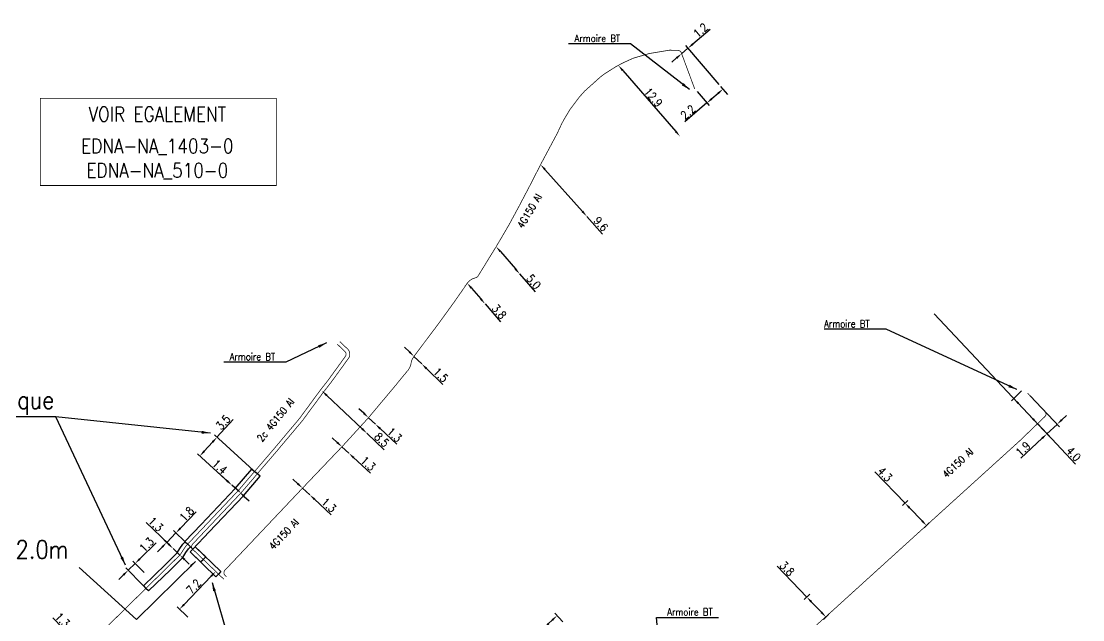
# Model space of a CAD drawing. Header units: millimetres. Extents: x 185001 to 186000, y 126997 to 128000.
# Drawn here: x 185360.9 to 185507.1, y 127847.7 to 127930.2 of the extents above; entities that cross this region are included whole.
import ezdxf
from ezdxf.enums import TextEntityAlignment as Align

# ---------------------------------------------------------------- set-up
doc = ezdxf.new("R2010")
doc.units = ezdxf.units.MM
doc.header["$PDMODE"] = 34
doc.linetypes.add('B_ST_Al', pattern=[2000, 1000, 1000])
doc.layers.get('Defpoints').update_dxf_attribs({"linetype": 'CONTINUOUS'})
for name, color, linetype in [('B_100', 3, 'CONTINUOUS'), ('B_110', 1, 'CONTINUOUS'), ('B_400', 7, 'CONTINUOUS'), ('B_420', 7, 'CONTINUOUS'), ('B_930', 7, 'CONTINUOUS')]:
    doc.layers.add(name, color=color, linetype=linetype)
doc.styles.get("Standard").update_dxf_attribs({"font": 'romans.shx', "width": 0.85})
doc.dimstyles.get("Standard").update_dxf_attribs({"dimtxt": 1.5, "dimasz": 1.2, "dimexe": 0.625, "dimexo": 0.625, "dimgap": 0.25, "dimtad": 1, "dimdec": 1, "dimzin": 0, "dimdsep": 46, "dimtxsty": 'Standard', "dimcen": -0.5, "dimadec": 0, "dimazin": 0, "dimtfac": 1, "dimtdec": 1, "dimtmove": 0, "dimatfit": 3, "dimfxl": 0, "dimtolj": 1, "dimtzin": 0, "dimarcsym": 0})

# ---------------------------------------------------------------- blocks, each defined once
blk = doc.blocks.new('*D45')
at = {"layer": 'B_100', "color": 0, "linetype": 'Continuous', "lineweight": -2, "transparency": 16777216}
for p, q in [((185435.5, 127847.42), (185434.37, 127848.6)), ((185432.88, 127846.53), (185430.25, 127844.01)), ((185433.69, 127845.69), (185432.56, 127846.87)), ((185434.04, 127847.64), (185433.53, 127847.15))]:
    blk.add_line(p, q, dxfattribs=at)
at = {"layer": 'B_100', "color": 0, "linetype": 'Continuous', "transparency": 16777216}
for points in [[(185433.94, 127847.74), (185434.14, 127847.53), (185434.69, 127848.26)], [(185433.43, 127847.26), (185433.64, 127847.04), (185432.88, 127846.53)]]:
    blk.add_solid(points, dxfattribs=at)
at = {"layer": 'Defpoints', "color": 0, "linetype": 'Continuous', "transparency": 16777216}
for p in [(185432.88, 127846.53), (185435.82, 127847.08), (185434.01, 127845.35)]:
    blk.add_point(p, dxfattribs=at)
at = {"layer": 'B_100', "color": 0, "linetype": 'Continuous', "transparency": 16777216, "insert": (185430.59, 127845.37), "char_height": 1.125, "attachment_point": 5, "rotation": 43.7637}
blk.add_mtext('\\A1;2.5', dxfattribs=at)
blk = doc.blocks.new('*D60')
at = {"layer": 'B_100', "color": 0, "linetype": 'Continuous', "lineweight": -2, "transparency": 16777216}
for p, q in [((185458.19, 127920.06), (185457.25, 127921.16)), ((185453.97, 127920.46), (185455.62, 127918.53)), ((185456.87, 127920.22), (185456, 127919.47)), ((185455.32, 127918.89), (185452.3, 127916.3))]:
    blk.add_line(p, q, dxfattribs=at)
at = {"layer": 'B_100', "color": 0, "linetype": 'Continuous', "transparency": 16777216}
for points in [[(185455.9, 127919.59), (185456.1, 127919.36), (185455.32, 127918.89)], [(185456.77, 127920.33), (185456.97, 127920.11), (185457.55, 127920.81)]]:
    blk.add_solid(points, dxfattribs=at)
at = {"layer": 'Defpoints', "color": 0, "linetype": 'Continuous', "transparency": 16777216}
for p in [(185453.66, 127920.81), (185457.55, 127920.81), (185458.5, 127919.71)]:
    blk.add_point(p, dxfattribs=at)
at = {"layer": 'B_100', "color": 0, "linetype": 'Continuous', "transparency": 16777216, "insert": (185452.72, 127917.64), "char_height": 1.125, "attachment_point": 5, "rotation": 40.6669}
blk.add_mtext('\\A1;2.2', dxfattribs=at)
blk = doc.blocks.new('*D61')
at = {"layer": 'B_100', "color": 0, "linetype": 'Continuous', "lineweight": -2, "transparency": 16777216}
for p, q in [((185453.4, 127927.02), (185455.79, 127929.06)), ((185457.02, 127921.42), (185452.41, 127926.79)), ((185451.85, 127925.68), (185452.72, 127926.43)), ((185451.16, 127925.1), (185450.48, 127924.51))]:
    blk.add_line(p, q, dxfattribs=at)
at = {"layer": 'B_100', "color": 0, "linetype": 'Continuous', "transparency": 16777216}
for points in [[(185453.3, 127927.13), (185453.5, 127926.9), (185452.72, 127926.43)], [(185451.07, 127925.21), (185451.26, 127924.98), (185451.85, 127925.68)]]:
    blk.add_solid(points, dxfattribs=at)
at = {"layer": 'Defpoints', "color": 0, "linetype": 'Continuous', "transparency": 16777216}
for p in [(185451.85, 127925.68), (185452.72, 127926.43), (185457.33, 127921.07)]:
    blk.add_point(p, dxfattribs=at)
at = {"layer": 'B_100', "color": 0, "linetype": 'Continuous', "transparency": 16777216, "insert": (185454.45, 127928.9), "char_height": 1.125, "attachment_point": 5, "rotation": 40.6669}
blk.add_mtext('\\A1;1.2', dxfattribs=at)
blk = doc.blocks.new('*D62')
at = {"layer": 'B_100', "color": 0, "linetype": 'Continuous', "lineweight": -2, "transparency": 16777216}
blk.add_line((185443.73, 127923.38), (185451.03, 127914.98), dxfattribs=at)
at = {"layer": 'B_100', "color": 0, "linetype": 'Continuous', "transparency": 16777216}
for points in [[(185443.84, 127923.48), (185443.62, 127923.28), (185443.14, 127924.06)], [(185451.14, 127915.08), (185450.92, 127914.88), (185451.62, 127914.3)]]:
    blk.add_solid(points, dxfattribs=at)
at = {"layer": 'Defpoints', "color": 0, "linetype": 'Continuous', "transparency": 16777216}
for p in [(185443.14, 127924.06), (185451.62, 127914.3), (185451.62, 127914.3)]:
    blk.add_point(p, dxfattribs=at)
at = {"layer": 'B_100', "color": 0, "linetype": 'Continuous', "transparency": 16777216, "insert": (185447.95, 127919.67), "char_height": 1.125, "attachment_point": 5, "rotation": 310.9758}
blk.add_mtext('\\A1;12.9', dxfattribs=at)
blk = doc.blocks.new('*D63')
at = {"layer": 'B_100', "color": 0, "linetype": 'Continuous', "lineweight": -2, "transparency": 16777216}
for p, q in [((185433.03, 127909.73), (185438.19, 127903.95)), ((185438.78, 127903.27), (185440.97, 127900.83))]:
    blk.add_line(p, q, dxfattribs=at)
at = {"layer": 'B_100', "color": 0, "linetype": 'Continuous', "transparency": 16777216}
for points in [[(185433.14, 127909.83), (185432.92, 127909.63), (185432.43, 127910.4)], [(185438.3, 127904.05), (185438.07, 127903.85), (185438.78, 127903.27)]]:
    blk.add_solid(points, dxfattribs=at)
at = {"layer": 'Defpoints', "color": 0, "linetype": 'Continuous', "transparency": 16777216}
for p in [(185432.43, 127910.4), (185438.78, 127903.27), (185438.78, 127903.27)]:
    blk.add_point(p, dxfattribs=at)
at = {"layer": 'B_100', "color": 0, "linetype": 'Continuous', "transparency": 16777216, "insert": (185440.73, 127902.21), "char_height": 1.125, "attachment_point": 5, "rotation": 311.6953}
blk.add_mtext('\\A1;9.6', dxfattribs=at)
blk = doc.blocks.new('*D64')
at = {"layer": 'B_100', "color": 0, "linetype": 'Continuous', "lineweight": -2, "transparency": 16777216}
for p, q in [((185426.89, 127898.42), (185428.95, 127896.02)), ((185429.54, 127895.34), (185431.68, 127892.86))]:
    blk.add_line(p, q, dxfattribs=at)
at = {"layer": 'B_100', "color": 0, "linetype": 'Continuous', "transparency": 16777216}
for points in [[(185427, 127898.51), (185426.78, 127898.32), (185426.3, 127899.1)], [(185429.07, 127896.12), (185428.84, 127895.92), (185429.54, 127895.34)]]:
    blk.add_solid(points, dxfattribs=at)
at = {"layer": 'Defpoints', "color": 0, "linetype": 'Continuous', "transparency": 16777216}
for p in [(185426.3, 127899.1), (185429.54, 127895.34), (185429.54, 127895.34)]:
    blk.add_point(p, dxfattribs=at)
at = {"layer": 'B_100', "color": 0, "linetype": 'Continuous', "transparency": 16777216, "insert": (185431.47, 127894.25), "char_height": 1.125, "attachment_point": 5, "rotation": 310.7371}
blk.add_mtext('\\A1;5.0', dxfattribs=at)
blk = doc.blocks.new('*D65')
at = {"layer": 'B_100', "color": 0, "linetype": 'Continuous', "lineweight": -2, "transparency": 16777216}
for p, q in [((185421.96, 127893.75), (185421.96, 127893.75)), ((185422.91, 127893.38), (185424.19, 127891.9)), ((185424.42, 127890.91), (185424.42, 127890.91)), ((185424.77, 127891.22), (185426.92, 127888.74))]:
    blk.add_line(p, q, dxfattribs=at)
at = {"layer": 'B_100', "color": 0, "linetype": 'Continuous', "transparency": 16777216}
for points in [[(185423.02, 127893.48), (185422.79, 127893.28), (185422.32, 127894.06)], [(185424.3, 127892), (185424.07, 127891.8), (185424.77, 127891.22)]]:
    blk.add_solid(points, dxfattribs=at)
at = {"layer": 'Defpoints', "color": 0, "linetype": 'Continuous', "transparency": 16777216}
for p in [(185422.32, 127894.06), (185424.77, 127891.22), (185424.77, 127891.22)]:
    blk.add_point(p, dxfattribs=at)
at = {"layer": 'B_100', "color": 0, "linetype": 'Continuous', "transparency": 16777216, "insert": (185426.71, 127890.13), "char_height": 1.125, "attachment_point": 5, "rotation": 310.8374}
blk.add_mtext('\\A1;3.8', dxfattribs=at)
blk = doc.blocks.new('*D66')
at = {"layer": 'B_100', "color": 0, "linetype": 'Continuous', "lineweight": -2, "transparency": 16777216}
for p, q in [((185414.35, 127884.61), (185413.7, 127885.23)), ((185414.99, 127883.98), (185416.06, 127882.93)), ((185416.71, 127882.3), (185418.95, 127880.1))]:
    blk.add_line(p, q, dxfattribs=at)
at = {"layer": 'B_100', "color": 0, "linetype": 'Continuous', "transparency": 16777216}
for points in [[(185414.45, 127884.71), (185414.24, 127884.5), (185414.99, 127883.98)], [(185416.81, 127882.41), (185416.6, 127882.19), (185416.06, 127882.93)]]:
    blk.add_solid(points, dxfattribs=at)
at = {"layer": 'Defpoints', "color": 0, "linetype": 'Continuous', "transparency": 16777216}
for p in [(185414.99, 127883.98), (185416.06, 127882.93), (185416.06, 127882.93)]:
    blk.add_point(p, dxfattribs=at)
at = {"layer": 'B_100', "color": 0, "linetype": 'Continuous', "transparency": 16777216, "insert": (185418.68, 127881.42), "char_height": 1.125, "attachment_point": 5, "rotation": 315.6492}
blk.add_mtext('\\A1;1.5', dxfattribs=at)
blk = doc.blocks.new('*D67')
at = {"layer": 'B_100', "color": 0, "linetype": 'Continuous', "lineweight": -2, "transparency": 16777216}
for p, q in [((185408.07, 127876.14), (185407.41, 127876.76)), ((185408.72, 127875.53), (185409.67, 127874.63)), ((185410.32, 127874.02), (185412.61, 127871.86))]:
    blk.add_line(p, q, dxfattribs=at)
at = {"layer": 'B_100', "color": 0, "linetype": 'Continuous', "transparency": 16777216}
for points in [[(185408.17, 127876.25), (185407.97, 127876.03), (185408.72, 127875.53)], [(185410.43, 127874.13), (185410.22, 127873.91), (185409.67, 127874.63)]]:
    blk.add_solid(points, dxfattribs=at)
at = {"layer": 'Defpoints', "color": 0, "linetype": 'Continuous', "transparency": 16777216}
for p in [(185408.72, 127875.53), (185409.67, 127874.63), (185409.67, 127874.63)]:
    blk.add_point(p, dxfattribs=at)
at = {"layer": 'B_100', "color": 0, "linetype": 'Continuous', "transparency": 16777216, "insert": (185412.31, 127873.17), "char_height": 1.125, "attachment_point": 5, "rotation": 316.6531}
blk.add_mtext('\\A1;1.3', dxfattribs=at)
blk = doc.blocks.new('*D68')
at = {"layer": 'B_100', "color": 0, "linetype": 'Continuous', "lineweight": -2, "transparency": 16777216}
for p, q in [((185404.4, 127872.13), (185403.74, 127872.74)), ((185405.07, 127871.52), (185406.02, 127870.63)), ((185406.68, 127870.02), (185408.99, 127867.89))]:
    blk.add_line(p, q, dxfattribs=at)
at = {"layer": 'B_100', "color": 0, "linetype": 'Continuous', "transparency": 16777216}
for points in [[(185404.51, 127872.24), (185404.3, 127872.02), (185405.07, 127871.52)], [(185406.78, 127870.13), (185406.58, 127869.91), (185406.02, 127870.63)]]:
    blk.add_solid(points, dxfattribs=at)
at = {"layer": 'Defpoints', "color": 0, "linetype": 'Continuous', "transparency": 16777216}
for p in [(185405.07, 127871.52), (185406.02, 127870.63), (185406.02, 127870.63)]:
    blk.add_point(p, dxfattribs=at)
at = {"layer": 'B_100', "color": 0, "linetype": 'Continuous', "transparency": 16777216, "insert": (185408.68, 127869.21), "char_height": 1.125, "attachment_point": 5, "rotation": 317.3159}
blk.add_mtext('\\A1;1.3', dxfattribs=at)
blk = doc.blocks.new('*D69')
at = {"layer": 'B_100', "color": 0, "linetype": 'Continuous', "lineweight": -2, "transparency": 16777216}
for p, q in [((185398.98, 127866.43), (185398.32, 127867.04)), ((185399.64, 127865.82), (185400.63, 127864.9)), ((185401.29, 127864.29), (185403.6, 127862.16))]:
    blk.add_line(p, q, dxfattribs=at)
at = {"layer": 'B_100', "color": 0, "linetype": 'Continuous', "transparency": 16777216}
for points in [[(185399.08, 127866.54), (185398.88, 127866.32), (185399.64, 127865.82)], [(185401.39, 127864.4), (185401.19, 127864.18), (185400.63, 127864.9)]]:
    blk.add_solid(points, dxfattribs=at)
at = {"layer": 'Defpoints', "color": 0, "linetype": 'Continuous', "transparency": 16777216}
for p in [(185399.64, 127865.82), (185400.63, 127864.9), (185400.63, 127864.9)]:
    blk.add_point(p, dxfattribs=at)
at = {"layer": 'B_100', "color": 0, "linetype": 'Continuous', "transparency": 16777216, "insert": (185403.28, 127863.48), "char_height": 1.125, "attachment_point": 5, "rotation": 317.3159}
blk.add_mtext('\\A1;1.3', dxfattribs=at)
blk = doc.blocks.new('*D70')
at = {"layer": 'B_100', "color": 0, "linetype": 'Continuous', "lineweight": -2, "transparency": 16777216}
for p, q in [((185387.07, 127853.69), (185383.33, 127849.79)), ((185383.85, 127848.04), (185382.37, 127849.47))]:
    blk.add_line(p, q, dxfattribs=at)
at = {"layer": 'B_100', "color": 0, "linetype": 'Continuous', "transparency": 16777216}
for points in [[(185386.96, 127853.79), (185387.17, 127853.59), (185387.69, 127854.34)], [(185383.22, 127849.9), (185383.44, 127849.69), (185382.71, 127849.14)]]:
    blk.add_solid(points, dxfattribs=at)
at = {"layer": 'Defpoints', "color": 0, "linetype": 'Continuous', "transparency": 16777216}
for p in [(185387.69, 127854.34), (185382.71, 127849.14), (185384.19, 127847.72)]:
    blk.add_point(p, dxfattribs=at)
at = {"layer": 'B_100', "color": 0, "linetype": 'Continuous', "transparency": 16777216, "insert": (185384.66, 127852.26), "char_height": 1.125, "attachment_point": 5, "rotation": 46.2135}
blk.add_mtext('\\A1;7.2', dxfattribs=at)
blk = doc.blocks.new('*D71')
at = {"layer": 'B_100', "color": 0, "linetype": 'Continuous', "lineweight": -2, "transparency": 16777216}
for p, q in [((185402.98, 127878.59), (185407.85, 127873.99)), ((185408.51, 127873.38), (185410.9, 127871.12))]:
    blk.add_line(p, q, dxfattribs=at)
at = {"layer": 'B_100', "color": 0, "linetype": 'Continuous', "transparency": 16777216}
for points in [[(185403.09, 127878.7), (185402.88, 127878.48), (185402.33, 127879.21)], [(185407.96, 127874.1), (185407.75, 127873.89), (185408.51, 127873.38)]]:
    blk.add_solid(points, dxfattribs=at)
at = {"layer": 'Defpoints', "color": 0, "linetype": 'Continuous', "transparency": 16777216}
for p in [(185402.33, 127879.21), (185408.51, 127873.38), (185408.51, 127873.38)]:
    blk.add_point(p, dxfattribs=at)
at = {"layer": 'B_100', "color": 0, "linetype": 'Continuous', "transparency": 16777216, "insert": (185410.55, 127872.48), "char_height": 1.125, "attachment_point": 5, "rotation": 316.6531}
blk.add_mtext('\\A1;8.5', dxfattribs=at)
blk = doc.blocks.new('*D72')
at = {"layer": 'B_100', "color": 0, "linetype": 'Continuous', "lineweight": -2, "transparency": 16777216}
for p, q in [((185389.25, 127866.83), (185386.89, 127868.98)), ((185390.95, 127865.29), (185389.91, 127866.23)), ((185391.61, 127864.68), (185392.28, 127864.07))]:
    blk.add_line(p, q, dxfattribs=at)
at = {"layer": 'B_100', "color": 0, "linetype": 'Continuous', "transparency": 16777216}
for points in [[(185389.35, 127866.95), (185389.14, 127866.72), (185389.91, 127866.23)], [(185391.71, 127864.79), (185391.51, 127864.57), (185390.95, 127865.29)]]:
    blk.add_solid(points, dxfattribs=at)
at = {"layer": 'Defpoints', "color": 0, "linetype": 'Continuous', "transparency": 16777216}
for p in [(185389.91, 127866.23), (185389.91, 127866.23), (185390.95, 127865.29)]:
    blk.add_point(p, dxfattribs=at)
at = {"layer": 'B_100', "color": 0, "linetype": 'Continuous', "transparency": 16777216, "insert": (185388.24, 127868.77), "char_height": 1.125, "attachment_point": 5, "rotation": 317.6631}
blk.add_mtext('\\A1;1.4', dxfattribs=at)
blk = doc.blocks.new('*D73')
at = {"layer": 'B_100', "color": 0, "linetype": 'Continuous', "lineweight": -2, "transparency": 16777216}
for p, q in [((185381.17, 127858.13), (185378.1, 127861.09)), ((185382.75, 127856.6), (185381.81, 127857.5)), ((185383.4, 127855.98), (185384.04, 127855.35))]:
    blk.add_line(p, q, dxfattribs=at)
at = {"layer": 'B_100', "color": 0, "linetype": 'Continuous', "transparency": 16777216}
for points in [[(185381.27, 127858.24), (185381.06, 127858.02), (185381.81, 127857.5)], [(185383.5, 127856.08), (185383.29, 127855.87), (185382.75, 127856.6)]]:
    blk.add_solid(points, dxfattribs=at)
at = {"layer": 'Defpoints', "color": 0, "linetype": 'Continuous', "transparency": 16777216}
for p in [(185381.81, 127857.5), (185381.81, 127857.5), (185382.75, 127856.6)]:
    blk.add_point(p, dxfattribs=at)
at = {"layer": 'B_100', "color": 0, "linetype": 'Continuous', "transparency": 16777216, "insert": (185379.43, 127860.85), "char_height": 1.125, "attachment_point": 5, "rotation": 315.9967}
blk.add_mtext('\\A1;1.3', dxfattribs=at)
blk = doc.blocks.new('*D74')
at = {"layer": 'B_100', "color": 0, "linetype": 'Continuous', "lineweight": -2, "transparency": 16777216}
for p, q in [((185387.86, 127872.83), (185390.07, 127875.26)), ((185392.9, 127868.24), (185387.51, 127873.15)), ((185386.11, 127870.91), (185387.25, 127872.17)), ((185389.56, 127866.54), (185385.16, 127870.56))]:
    blk.add_line(p, q, dxfattribs=at)
at = {"layer": 'B_100', "color": 0, "linetype": 'Continuous', "transparency": 16777216}
for points in [[(185387.14, 127872.27), (185387.36, 127872.07), (185387.86, 127872.83)], [(185386, 127871.01), (185386.22, 127870.81), (185385.5, 127870.25)]]:
    blk.add_solid(points, dxfattribs=at)
at = {"layer": 'Defpoints', "color": 0, "linetype": 'Continuous', "transparency": 16777216}
for p in [(185385.5, 127870.25), (185393.25, 127867.92), (185389.91, 127866.23)]:
    blk.add_point(p, dxfattribs=at)
at = {"layer": 'B_100', "color": 0, "linetype": 'Continuous', "transparency": 16777216, "insert": (185388.71, 127874.88), "char_height": 1.125, "attachment_point": 5, "rotation": 47.6631}
blk.add_mtext('\\A1;3.5', dxfattribs=at)
blk = doc.blocks.new('*D75')
at = {"layer": 'B_100', "color": 0, "linetype": 'Continuous', "lineweight": -2, "transparency": 16777216}
for p, q in [((185382.82, 127860.29), (185385, 127862.55)), ((185380.94, 127858.35), (185382.19, 127859.64)), ((185383.65, 127858.24), (185381.85, 127859.97)), ((185381.48, 127857.83), (185380.6, 127858.67)), ((185380.32, 127857.7), (185379.69, 127857.05))]:
    blk.add_line(p, q, dxfattribs=at)
at = {"layer": 'B_100', "color": 0, "linetype": 'Continuous', "transparency": 16777216}
for points in [[(185382.71, 127860.39), (185382.92, 127860.19), (185382.19, 127859.64)], [(185380.21, 127857.8), (185380.42, 127857.6), (185380.94, 127858.35)]]:
    blk.add_solid(points, dxfattribs=at)
at = {"layer": 'Defpoints', "color": 0, "linetype": 'Continuous', "transparency": 16777216}
for p in [(185380.94, 127858.35), (185381.81, 127857.5), (185383.99, 127857.91)]:
    blk.add_point(p, dxfattribs=at)
at = {"layer": 'B_100', "color": 0, "linetype": 'Continuous', "transparency": 16777216, "insert": (185383.68, 127862.26), "char_height": 1.125, "attachment_point": 5, "rotation": 45.9967}
blk.add_mtext('\\A1;1.8', dxfattribs=at)
blk = doc.blocks.new('*D76')
at = {"layer": 'B_100', "color": 0, "linetype": 'Continuous', "lineweight": -2, "transparency": 16777216}
for p, q in [((185377.23, 127856.06), (185379.48, 127858.28)), ((185375.63, 127854.5), (185376.58, 127855.43)), ((185377.81, 127854.18), (185376.26, 127855.77)), ((185374.99, 127853.87), (185374.35, 127853.24)), ((185377.75, 127852.34), (185375.3, 127854.83))]:
    blk.add_line(p, q, dxfattribs=at)
at = {"layer": 'B_100', "color": 0, "linetype": 'Continuous', "transparency": 16777216}
for points in [[(185377.12, 127856.17), (185377.33, 127855.96), (185376.58, 127855.43)], [(185374.88, 127853.97), (185375.09, 127853.76), (185375.63, 127854.5)]]:
    blk.add_solid(points, dxfattribs=at)
at = {"layer": 'Defpoints', "color": 0, "linetype": 'Continuous', "transparency": 16777216}
for p in [(185376.58, 127855.43), (185378.14, 127853.85), (185378.08, 127852.01)]:
    blk.add_point(p, dxfattribs=at)
at = {"layer": 'B_100', "color": 0, "linetype": 'Continuous', "transparency": 16777216, "insert": (185378.16, 127858.03), "char_height": 1.125, "attachment_point": 5, "rotation": 44.4808}
blk.add_mtext('\\A1;1.3', dxfattribs=at)
blk = doc.blocks.new('*D77')
at = {"layer": 'B_100', "color": 0, "linetype": 'Continuous', "lineweight": -2, "transparency": 16777216}
for p, q in [((185367.98, 127845.16), (185365.25, 127847.93)), ((185369.53, 127843.6), (185368.62, 127844.52)), ((185370.16, 127842.96), (185370.8, 127842.32))]:
    blk.add_line(p, q, dxfattribs=at)
at = {"layer": 'B_100', "color": 0, "linetype": 'Continuous', "transparency": 16777216}
for points in [[(185368.09, 127845.27), (185367.88, 127845.06), (185368.62, 127844.52)], [(185370.27, 127843.07), (185370.06, 127842.86), (185369.53, 127843.6)]]:
    blk.add_solid(points, dxfattribs=at)
at = {"layer": 'Defpoints', "color": 0, "linetype": 'Continuous', "transparency": 16777216}
for p in [(185368.62, 127844.52), (185368.62, 127844.52), (185369.53, 127843.6)]:
    blk.add_point(p, dxfattribs=at)
at = {"layer": 'B_100', "color": 0, "linetype": 'Continuous', "transparency": 16777216, "insert": (185366.57, 127847.66), "char_height": 1.125, "attachment_point": 5, "rotation": 314.7238}
blk.add_mtext('\\A1;1.3', dxfattribs=at)
blk = doc.blocks.new('*D141')
at = {"layer": 'B_110', "color": 0, "linetype": 'Continuous', "lineweight": -2, "transparency": 16777216}
for p, q in [((185498.67, 127879.21), (185497.26, 127877.84)), ((185498.21, 127877.51), (185500.23, 127875.37)), ((185500.84, 127874.71), (185506.09, 127869.14)), ((185501.18, 127875.04), (185501.18, 127875.04))]:
    blk.add_line(p, q, dxfattribs=at)
at = {"layer": 'B_110', "color": 0, "linetype": 'Continuous', "transparency": 16777216}
for points in [[(185498.32, 127877.61), (185498.1, 127877.41), (185497.59, 127878.17)], [(185500.34, 127875.47), (185500.12, 127875.26), (185500.84, 127874.71)]]:
    blk.add_solid(points, dxfattribs=at)
at = {"layer": 'Defpoints', "color": 0, "linetype": 'Continuous', "transparency": 16777216}
for p in [(185499.01, 127879.53), (185497.59, 127878.17), (185500.84, 127874.71)]:
    blk.add_point(p, dxfattribs=at)
at = {"layer": 'B_110', "color": 0, "linetype": 'Continuous', "transparency": 16777216, "insert": (185505.82, 127870.52), "char_height": 1.125, "attachment_point": 5, "rotation": 313.2639}
blk.add_mtext('\\A1;4.0', dxfattribs=at)
blk = doc.blocks.new('*D142')
at = {"layer": 'B_110', "color": 0, "linetype": 'Continuous', "lineweight": -2, "transparency": 16777216}
for p, q in [((185482.61, 127863.76), (185478.47, 127868.08)), ((185482.99, 127864.13), (185482.27, 127863.44)), ((185484.96, 127861.31), (185483.23, 127863.11)), ((185485.96, 127861.03), (185485.24, 127860.34))]:
    blk.add_line(p, q, dxfattribs=at)
at = {"layer": 'B_110', "color": 0, "linetype": 'Continuous', "transparency": 16777216}
for points in [[(185483.34, 127863.22), (185483.12, 127863.01), (185482.61, 127863.76)], [(185485.07, 127861.41), (185484.85, 127861.21), (185485.58, 127860.66)]]:
    blk.add_solid(points, dxfattribs=at)
at = {"layer": 'Defpoints', "color": 0, "linetype": 'Continuous', "transparency": 16777216}
for p in [(185483.33, 127864.46), (185482.61, 127863.76), (185486.3, 127861.35)]:
    blk.add_point(p, dxfattribs=at)
at = {"layer": 'B_110', "color": 0, "linetype": 'Continuous', "transparency": 16777216, "insert": (185479.84, 127867.74), "char_height": 1.125, "attachment_point": 5, "rotation": 313.7673}
blk.add_mtext('\\A1;4.3', dxfattribs=at)
blk = doc.blocks.new('*D143')
at = {"layer": 'B_110', "color": 0, "linetype": 'Continuous', "lineweight": -2, "transparency": 16777216}
for p, q in [((185469.08, 127850.81), (185465.01, 127855.07)), ((185469.49, 127851.2), (185468.74, 127850.49)), ((185471.09, 127848.72), (185469.71, 127850.16)), ((185472.12, 127848.46), (185471.37, 127847.74))]:
    blk.add_line(p, q, dxfattribs=at)
at = {"layer": 'B_110', "color": 0, "linetype": 'Continuous', "transparency": 16777216}
for points in [[(185469.81, 127850.27), (185469.6, 127850.06), (185469.08, 127850.81)], [(185471.2, 127848.82), (185470.98, 127848.61), (185471.71, 127848.07)]]:
    blk.add_solid(points, dxfattribs=at)
at = {"layer": 'Defpoints', "color": 0, "linetype": 'Continuous', "transparency": 16777216}
for p in [(185469.08, 127850.81), (185469.83, 127851.52), (185472.46, 127848.78)]:
    blk.add_point(p, dxfattribs=at)
at = {"layer": 'B_110', "color": 0, "linetype": 'Continuous', "transparency": 16777216, "insert": (185466.37, 127854.73), "char_height": 1.125, "attachment_point": 5, "rotation": 313.7673}
blk.add_mtext('\\A1;3.8', dxfattribs=at)
blk = doc.blocks.new('*D153')
at = {"layer": 'B_110', "color": 0, "linetype": 'Continuous', "lineweight": -2, "transparency": 16777216}
for p, q in [((185486.61, 127889.84), (185502.48, 127872.97)), ((185499.83, 127878.56), (185503.87, 127874.27)), ((185504.2, 127875.23), (185504.86, 127875.85)), ((185503.55, 127874.61), (185502.16, 127873.31)), ((185501.51, 127872.69), (185498.57, 127869.93))]:
    blk.add_line(p, q, dxfattribs=at)
at = {"layer": 'B_110', "color": 0, "linetype": 'Continuous', "transparency": 16777216}
for points in [[(185504.1, 127875.34), (185504.3, 127875.12), (185503.55, 127874.61)], [(185501.4, 127872.8), (185501.61, 127872.59), (185502.16, 127873.31)]]:
    blk.add_solid(points, dxfattribs=at)
at = {"layer": 'Defpoints', "color": 0, "linetype": 'Continuous', "transparency": 16777216}
for p in [(185486.29, 127890.18), (185499.51, 127878.9), (185502.16, 127873.31)]:
    blk.add_point(p, dxfattribs=at)
at = {"layer": 'B_110', "color": 0, "linetype": 'Continuous', "transparency": 16777216, "insert": (185498.86, 127871.23), "char_height": 1.125, "attachment_point": 5, "rotation": 43.2639}
blk.add_mtext('\\A1;1.9', dxfattribs=at)

msp = doc.modelspace()

# ---------------------------------------------------------------- linework, layer by layer
at = {"layer": 'B_100', "linetype": 'B_ST_Al', "const_width": 0.1, "flags": 128}
for points in [[(185389.16, 127853.62), (185388.97, 127853.8, -0.411344), (185388.95, 127854.51), (185399.64, 127865.82, -0.000874), (185399.64, 127865.82), (185405.06, 127871.51, 0.005344), (185405.07, 127871.52), (185408.72, 127875.52, 0.010432), (185408.73, 127875.53), (185412.65, 127880.21, 0.002887), (185412.65, 127880.22), (185414.16, 127882.06, 0.03652), (185414.21, 127882.12), (185414.35, 127882.35, 0.01909), (185414.36, 127882.39), (185414.45, 127882.56, 0.039666), (185414.48, 127882.63), (185414.54, 127882.83, 0.035015), (185414.56, 127882.89), (185414.59, 127883.08, -0.017559), (185414.6, 127883.11), (185414.65, 127883.33, -0.053685), (185414.68, 127883.43), (185414.79, 127883.65, -0.027145), (185414.82, 127883.7), (185414.98, 127883.96, -0.020899), (185415, 127883.99), (185416.76, 127886.34, -0.000496), (185416.76, 127886.34), (185417.85, 127887.78, 0.00512), (185417.86, 127887.79), (185419.45, 127889.97, 0.001662), (185419.45, 127889.97), (185420.4, 127891.29, 0.002974), (185420.41, 127891.3), (185421.67, 127893.1, 0.004634), (185421.67, 127893.1), (185422.29, 127894.02, -0.047805), (185422.35, 127894.09), (185422.65, 127894.4, -0.055209), (185422.74, 127894.47), (185423, 127894.63, -0.058661), (185423.1, 127894.68), (185423.53, 127894.83, 0.081837), (185423.67, 127894.9), (185423.71, 127894.93, 0.090647), (185423.83, 127895.07), (185426.3, 127899.09, 0.004416), (185426.31, 127899.1), (185428.03, 127902.02, 0.0096), (185428.04, 127902.04), (185429.49, 127904.72, 0.002476), (185429.49, 127904.73), (185430.69, 127907.01, 0.002844), (185430.7, 127907.02), (185432.43, 127910.4, -0.003936), (185432.43, 127910.41), (185434.62, 127914.52, 0.012474), (185434.64, 127914.54), (185435.29, 127915.93, -0.009755), (185435.3, 127915.95), (185435.61, 127916.55, -0.015644), (185435.62, 127916.57), (185436.45, 127917.96, -0.025522), (185436.48, 127918), (185437.75, 127919.69, -0.02166), (185437.77, 127919.72), (185438.47, 127920.5, -0.027206), (185438.51, 127920.54), (185440.68, 127922.49, -0.025207), (185440.72, 127922.52), (185441.33, 127922.97, -0.016536), (185441.36, 127922.99), (185442.76, 127923.87, -0.018606), (185442.79, 127923.89), (185443.72, 127924.39, -0.016256), (185443.75, 127924.41), (185445.14, 127925.04, -0.011017), (185445.16, 127925.04), (185445.21, 127925.07, -0.023971), (185445.26, 127925.08), (185447.3, 127925.68, -0.030117), (185447.36, 127925.7), (185450.17, 127926.17, -0.050733), (185450.27, 127926.17), (185451.35, 127926.13, -0.302963), (185451.8, 127925.81), (185453.66, 127920.81)], [(185404.77, 127886.01), (185405.83, 127885.01, -0.37588), (185405.96, 127883.7), (185405.38, 127882.89), (185403.51, 127880.31), (185402.53, 127879.06), (185399.63, 127875.12), (185397.94, 127873.11), (185396.07, 127870.89), (185393.42, 127867.8), (185391.14, 127865.13, -0.012205), (185391.12, 127865.11), (185384.5, 127858.1, 0.41111), (185384.52, 127857.39), (185385.96, 127856.01), (185387.69, 127854.34), (185388.06, 127853.98), (185388.81, 127853.26)], [(185339.16, 127815.08), (185339.38, 127814.86, 0.479537), (185340.26, 127814.96), (185340.26, 127814.96), (185348.23, 127822.83, -0.000928), (185348.23, 127822.83), (185357.6, 127832.02, -0.001179), (185357.6, 127832.02), (185369.53, 127843.6, 0.001551), (185369.53, 127843.6), (185378.08, 127852.01), (185382.77, 127856.62, 0.059736), (185382.85, 127856.72), (185383.34, 127857.5, -0.029302), (185383.37, 127857.55), (185383.71, 127857.98, -0.021024), (185383.74, 127858.01), (185383.82, 127858.1), (185390.75, 127865.44, 0.012205), (185390.77, 127865.46), (185393.04, 127868.12), (185395.69, 127871.21, 0.00191), (185395.69, 127871.21), (185397.56, 127873.44, 0.000525), (185397.56, 127873.44), (185399.23, 127875.42, 0.015831), (185399.25, 127875.45), (185402.12, 127879.36, -0.007513), (185402.13, 127879.37), (185403.1, 127880.61, 0.009261), (185403.11, 127880.62), (185404.97, 127883.18, 0.000926), (185404.97, 127883.18), (185405.55, 127883.99, 0.37588), (185405.49, 127884.64), (185404.43, 127885.65)]]:
    msp.add_lwpolyline(points, format="xyb", dxfattribs=at)
at = {"layer": 'B_110', "linetype": 'B_ST_Al', "const_width": 0.1, "flags": 128}
msp.add_lwpolyline([(185449.67, 127831.13), (185450.8, 127829.92, 0.409285), (185451.5, 127829.89), (185458.59, 127836.33), (185472.45, 127848.78, 0.001367), (185472.46, 127848.78), (185486.3, 127861.35, 0.000012), (185486.3, 127861.35), (185498.31, 127872.25), (185501.87, 127875.67, 0.411759), (185501.89, 127876.37), (185499.51, 127878.9)], format="xyb", dxfattribs=at)
at = {"layer": 'B_400', "color": 7, "linetype": 'CONTINUOUS'}
for p, q in [((185384.17, 127857.03), (185384.52, 127857.39)), ((185384.17, 127857.03), (185387.71, 127853.62)), ((185384.87, 127857.75), (185384.52, 127857.39)), ((185384.87, 127857.75), (185388.41, 127854.34)), ((185387.71, 127853.62), (185388.06, 127853.98)), ((185388.41, 127854.34), (185388.06, 127853.98))]:
    msp.add_line(p, q, dxfattribs=at)
at = {"layer": 'B_420', "color": 7, "linetype": 'CONTINUOUS'}
for p, q in [((185390.38, 127865.78), (185392.66, 127868.45)), ((185392.66, 127868.45), (185392.66, 127868.45)), ((185392.66, 127868.45), (185392.66, 127868.45)), ((185392.66, 127868.45), (185393.23, 127867.96)), ((185391.5, 127864.78), (185393.8, 127867.47)), ((185393.8, 127867.47), (185393.23, 127867.96)), ((185393.8, 127867.47), (185393.8, 127867.47)), ((185393.8, 127867.47), (185393.8, 127867.47)), ((185385.7, 127860.82), (185390.38, 127865.78)), ((185386.79, 127859.79), (185391.5, 127864.78)), ((185383.44, 127858.46), (185385.7, 127860.82)), ((185384.52, 127857.42), (185386.79, 127859.79)), ((185382.73, 127857.49), (185383.15, 127858.08)), ((185383.15, 127858.08), (185383.47, 127858.42)), ((185383.44, 127858.46), (185383.98, 127857.94)), ((185383.47, 127858.42), (185383.47, 127858.42)), ((185383.47, 127858.42), (185383.84, 127858.08)), ((185384.2, 127857.74), (185383.84, 127858.08)), ((185380.76, 127855.28), (185382.37, 127856.9)), ((185382.37, 127856.9), (185382.73, 127857.49)), ((185383.16, 127856.28), (185383.57, 127856.94)), ((185383.57, 127856.94), (185383.93, 127857.45)), ((185383.93, 127857.45), (185384.2, 127857.74)), ((185384.52, 127857.42), (185383.98, 127857.94)), ((185384.17, 127857.03), (185384.52, 127857.39)), ((185384.17, 127857.03), (185385.61, 127855.65)), ((185384.2, 127857.74), (185384.2, 127857.74)), ((185384.87, 127857.75), (185384.52, 127857.39)), ((185384.87, 127857.75), (185386.31, 127856.37)), ((185377.73, 127852.37), (185380.76, 127855.28)), ((185381.46, 127854.57), (185383.16, 127856.28)), ((185385.61, 127855.65), (185385.96, 127856.01)), ((185386.31, 127856.37), (185385.96, 127856.01)), ((185378.42, 127851.65), (185381.46, 127854.57)), ((185377.73, 127852.37), (185378.08, 127852.01)), ((185378.42, 127851.65), (185378.08, 127852.01))]:
    msp.add_line(p, q, dxfattribs=at)
at = {"layer": 'B_930', "const_width": 0.1}
msp.add_lwpolyline([(185363.53, 127919.52), (185396.05, 127919.52), (185396.05, 127907.52), (185363.53, 127907.52)], close=True, dxfattribs=at)

# ---------------------------------------------------------------- texts
at = {"layer": 'B_100', "linetype": 'B_ST_Al', "width": 0.85}
for s, rotation, p in [('4G150 Al', 59.0248, (185430.9, 127904.01)), ('2c 4G150 Al', 50.8416, (185395.93, 127875.21)), ('4G150 Al', 46.5722, (185397.07, 127859.48))]:
    msp.add_text(s, height=1, rotation=rotation, dxfattribs=at).set_placement(p, align=Align.MIDDLE)
at = {"layer": 'B_100', "linetype": 'Continuous', "char_height": 1, "attachment_point": 6}
for insert in [(185443.37, 127927.8), (185395.87, 127883.93)]:
    msp.add_mtext('Armoire BT', dxfattribs=dict(at, insert=insert))
at = {"layer": 'B_110', "linetype": 'B_ST_Al', "width": 0.85}
msp.add_text('4G150 Al', height=1, rotation=43.1528, dxfattribs=at).set_placement((185489.88, 127869.28), align=Align.MIDDLE)
at = {"layer": 'B_110', "linetype": 'Continuous', "char_height": 1, "attachment_point": 4}
for insert in [(185471.47, 127888.47), (185449.86, 127848.76)]:
    msp.add_mtext('Armoire BT', dxfattribs=dict(at, insert=insert))
at = {"layer": 'B_420', "char_height": 2.5, "attachment_point": 6}
for s, insert in [('prot. mécanique', (185365.44, 127877.57)), ('prot. mécanique 2.0m', (185367.41, 127856.95))]:
    msp.add_mtext(s, dxfattribs=dict(at, insert=insert))
at = {"layer": 'B_930', "width": 0.85}
for s, p in [('VOIR EGALEMENT', (185379.64, 127916.35)), ('EDNA-NA_1403-0', (185379.64, 127911.97)), ('EDNA-NA_510-0', (185379.64, 127908.61))]:
    msp.add_text(s, height=2, dxfattribs=at).set_placement(p, align=Align.CENTER)

# ---------------------------------------------------------------- dimensions: what is measured, and where the dimension line sits
at = {"layer": 'B_100', "linetype": 'Continuous'}
for base, p1, p2, angle, picture, middle in [((185452.7196, 127926.4309), (185451.8473, 127925.6815), (185457.3262, 127921.0689), 220.6669, '*D61', (185454.9352, 127928.3344)), ((185438.785, 127903.2738), (185432.4326, 127910.4047), (185438.785, 127903.2738), 131.6953, '*D63', (185440.1747, 127901.7138)), ((185429.54, 127895.34), (185426.3, 127899.1), (185429.54, 127895.34), 130.7371, '*D64', (185430.9, 127893.76)), ((185424.77, 127891.22), (185422.32, 127894.06), (185424.77, 127891.22), 130.8374, '*D65', (185426.14, 127889.64)), ((185416.06, 127882.93), (185414.99, 127883.98), (185416.06, 127882.93), 135.6492, '*D66', (185418.15, 127880.89)), ((185408.51, 127873.38), (185402.33, 127879.21), (185408.51, 127873.38), 136.6531, '*D71', (185410.04, 127871.94)), ((185385.5, 127870.25), (185393.25, 127867.92), (185389.91, 127866.23), 47.6631, '*D74', (185389.27, 127874.38)), ((185409.67, 127874.63), (185408.72, 127875.53), (185409.67, 127874.63), 136.6531, '*D67', (185411.79, 127872.63)), ((185406.02, 127870.63), (185405.07, 127871.52), (185406.02, 127870.63), 137.3159, '*D68', (185408.17, 127868.65)), ((185389.91, 127866.23), (185390.95, 127865.29), (185389.91, 127866.23), 317.6631, '*D72', (185387.74, 127868.21)), ((185400.6291, 127864.9047), (185399.6404, 127865.8165), (185400.6291, 127864.9047), 137.3159, '*D69', (185402.7763, 127862.9244)), ((185380.94, 127858.35), (185383.99, 127857.91), (185381.81, 127857.5), 45.9967, '*D75', (185384.22, 127861.74)), ((185381.81, 127857.5), (185382.75, 127856.6), (185381.81, 127857.5), 315.9967, '*D73', (185378.91, 127860.31)), ((185376.58, 127855.43), (185378.08, 127852.01), (185378.14, 127853.85), 224.4808, '*D76', (185378.69, 127857.5)), ((185382.71, 127849.14), (185387.69, 127854.34), (185384.19, 127847.72), 46.2135, '*D70', (185385.2, 127851.74)), ((185368.62, 127844.52), (185369.53, 127843.6), (185368.62, 127844.52), 314.7238, '*D77', (185366.03, 127847.13)), ((185432.88, 127846.53), (185435.82, 127847.08), (185434.01, 127845.35), 43.7637, '*D45', (185431.11, 127844.83))]:
    dim = msp.add_linear_dim(base=base, p1=p1, p2=p2, angle=angle, dimstyle='Standard', override={"dimscale": 0.75, "dimtxt": 1.5}, dxfattribs=at)
    dim.commit()
    dim.dimension.update_dxf_attribs({"geometry": picture, "text_midpoint": middle, "dimtype": 160})
dim = msp.add_linear_dim(base=(185451.62, 127914.3), p1=(185443.14, 127924.06), p2=(185451.62, 127914.3), angle=130.9758, dimstyle='Standard', override={"dimscale": 0.75, "dimtxt": 1.5}, dxfattribs=at)
dim.commit()
dim.dimension.update_dxf_attribs({"geometry": '*D62', "text_midpoint": (185447.95, 127919.67)})
dim = msp.add_linear_dim(base=(185457.55, 127920.81), p1=(185453.66, 127920.81), p2=(185458.5, 127919.71), angle=220.6669, text='2.2', dimstyle='Standard', override={"dimscale": 0.75, "dimtxt": 1.5}, dxfattribs=at)
dim.commit()
dim.dimension.update_dxf_attribs({"geometry": '*D60', "text_midpoint": (185453.21, 127917.07), "dimtype": 160})
at = {"layer": 'B_110', "linetype": 'Continuous'}
for base, p1, p2, angle, picture, middle in [((185502.16, 127873.31), (185499.51, 127878.9), (185486.29, 127890.18), 43.2639, '*D153', (185499.37, 127870.68)), ((185482.61, 127863.76), (185486.3, 127861.35), (185483.33, 127864.46), 313.7673, '*D142', (185479.29, 127867.22)), ((185469.08, 127850.81), (185472.46, 127848.78), (185469.83, 127851.52), 313.7673, '*D143', (185465.83, 127854.21))]:
    dim = msp.add_linear_dim(base=base, p1=p1, p2=p2, angle=angle, dimstyle='Standard', override={"dimscale": 0.75, "dimtxt": 1.5}, dxfattribs=at)
    dim.commit()
    dim.dimension.update_dxf_attribs({"geometry": picture, "text_midpoint": middle, "dimtype": 160})
dim = msp.add_linear_dim(base=(185497.59, 127878.17), p1=(185500.84, 127874.71), p2=(185499.01, 127879.53), angle=313.2639, text='4.0', dimstyle='Standard', override={"dimscale": 0.75, "dimtxt": 1.5}, dxfattribs=at)
dim.commit()
dim.dimension.update_dxf_attribs({"geometry": '*D141', "text_midpoint": (185505.28, 127870), "dimtype": 160})

# ---------------------------------------------------------------- leaders
at = {"layer": 'B_100', "linetype": 'Continuous', "annotation_type": 0, "has_hookline": 1, "hookline_direction": 1, "text_width": 7.08}
for points in [[(185452.94, 127920.74), (185444.82, 127927.05), (185443.62, 127927.05)], [(185402.95, 127885.84), (185397.32, 127883.18), (185396.12, 127883.18)]]:
    msp.add_leader(points, dimstyle='Standard', dxfattribs=at)
at = {"layer": 'B_110', "linetype": 'Continuous', "annotation_type": 0, "has_hookline": 1, "text_width": 7.08}
for points, hookline_direction in [([(185498.03, 127879.4), (185480, 127887.72), (185478.8, 127887.72)], 1), ([(185449.66, 127832.59), (185448.41, 127848.01), (185449.61, 127848.01)], 0)]:
    msp.add_leader(points, dimstyle='Standard', dxfattribs=dict(at, hookline_direction=hookline_direction))
at = {"layer": 'B_400', "annotation_type": 0, "has_hookline": 1, "hookline_direction": 0, "text_width": 11.21}
msp.add_leader([(185387.18, 127852.82), (185391.28, 127838.79), (185392.48, 127838.79)], dimstyle='Standard', dxfattribs=at)
at = {"layer": 'B_420', "annotation_type": 0, "has_hookline": 1, "hookline_direction": 1, "text_width": 25.8}
msp.add_leader([(185386.95, 127873.4), (185365.69, 127875.66)], dimstyle='Standard', dxfattribs=at)
at = {"layer": 'B_420'}
msp.add_leader([(185375.25, 127855.2), (185365.69, 127875.66)], dimstyle='Standard', dxfattribs=at)
at = {"layer": 'B_420', "linetype": 'B_ST_Al'}
msp.add_leader([(185384.88, 127855.73), (185376.76, 127847.73), (185368.86, 127854.89)], dimstyle='Standard', override={"dimscale": 0.75, "dimgap": 0.25, "dimtad": 0}, dxfattribs=at)

doc.saveas('drawing.dxf')
